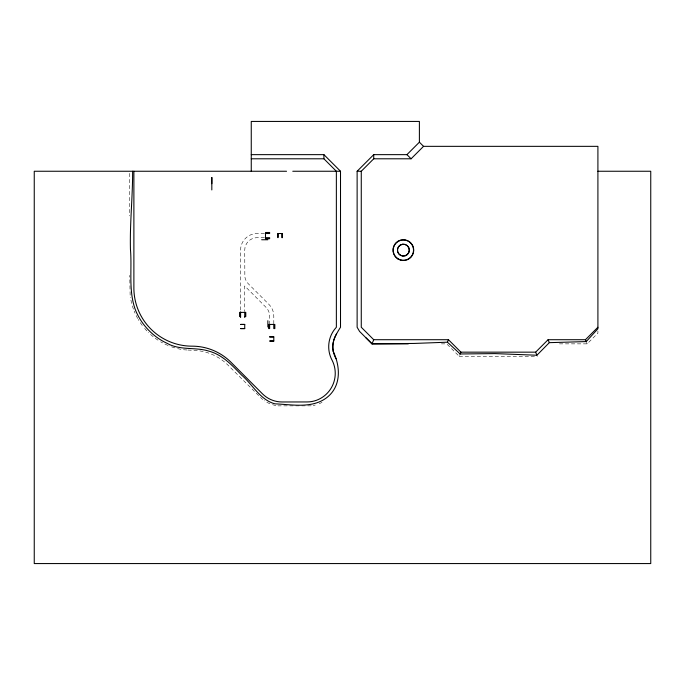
<?xml version="1.0" encoding="UTF-8"?>
<svg xmlns="http://www.w3.org/2000/svg" width="685" height="685" viewBox="0 0 685 685"><rect width="100%" height="100%" fill="white"/><g stroke="black" fill="none" stroke-linecap="round" stroke-linejoin="round"><path stroke-width="0.51" stroke-dasharray="3.42 2.57" d="M441.397 343.861L446.731 343.861L459.19 356.311L460.157 353.974M559.414 343.861L587.173 343.861L597.911 333.124L597.911 330.992M311.17 405.837L277.93 405.862M264.453 233.517L257.192 233.517A16.603 16.603 0 0 0 240.581 250.119L240.581 310.862M264.453 237.669L257.192 237.669A12.458 12.458 0 0 0 244.733 250.119L244.845 276.654A12.458 12.458 0 0 0 248.381 283.838L268.931 304.388A16.603 16.603 0 0 1 273.794 316.127L273.794 324.433M459.19 356.311L537.357 356.311M186.902 349.984L183.897 349.778A62.403 62.403 0 0 1 176.807 348.417M187.904 350.044L195.679 350.446A50.836 50.836 0 0 1 227.497 364.651L262.663 399.543M586.548 342.337L587.173 343.861M130.141 295.149L129.739 275.396M269.642 324.433L269.642 316.127A12.458 12.458 0 0 0 265.994 307.325L244.742 285.97L244.742 310.93M129.739 173.373L129.739 215.886M174.821 347.877A62.403 62.403 0 0 1 168.964 345.874M168.013 345.48A62.403 62.403 0 0 1 160.632 341.798M158.004 340.171A62.403 62.403 0 0 1 148.371 332.422M146.924 330.949A62.403 62.403 0 0 1 144.175 327.867M142.257 325.443A62.403 62.403 0 0 1 138.259 319.433M137.745 318.542A62.403 62.403 0 0 1 134.183 311.101M133.447 309.183A62.403 62.403 0 0 1 130.407 297.196M275.867 405.529A31.921 31.921 0 0 1 270.849 404.09M269.881 403.713A31.921 31.921 0 0 1 264.359 400.759M322.036 402.343A31.878 31.878 0 0 1 319.21 403.679M315.263 405.023A31.878 31.878 0 0 1 313.225 405.494"/><path stroke-width="1.03" d="M211.819 189.933L211.819 177.475L211.819 183.708M244.733 328.586L240.581 328.586L244.733 328.586L244.742 324.433L240.589 324.433L244.742 324.442M273.794 341.044L269.642 341.036L273.794 341.036L273.794 336.892L269.642 336.892L273.794 336.892M277.956 233.517L277.947 237.669L277.947 233.517L282.1 233.525L282.1 237.678L282.1 233.525M132.633 171.25C132.685 197.323 129.782 223.327 130.45 249.408C132.162 269.736 128.181 291.048 135.647 310.519C141.641 324.904 153.046 336.917 167.243 343.39C180.215 350.729 195.542 346.807 209.233 351.225C222.608 354.899 232.172 365.413 241.514 374.986C252.628 384.465 259.966 399.843 274.933 403.842C291.596 404.518 310.913 408.594 325.598 398.49C341.413 387.427 340.736 367.091 333.193 351.328M251.258 171.25L251.258 121.433L419.391 121.433L419.391 142.189L406.941 154.647L373.727 154.647L357.125 171.25L357.125 327.25L359.556 331.403L372.006 343.861L373.727 339.709L448.452 339.709L460.911 352.158L535.636 352.158L548.094 339.709L585.452 339.709L597.911 327.25M365.918 337.765L372.024 343.827L414.117 343.442L447.425 342.192L448.452 339.709M447.425 342.192L460.157 353.974L460.911 352.158M251.258 154.647L323.911 154.647L340.513 171.25L340.513 327.25C336.018 334.314 331.283 342.312 333.158 351.08M460.157 353.974L495.067 353.606L536.912 355.232L549.31 342.654L586.232 341.584L597.911 328.766L597.911 146.342L423.544 146.342L411.094 158.792L373.727 158.792L361.269 171.25L361.269 327.25L373.727 339.709M251.258 158.792L323.911 158.792L336.361 171.25L336.361 327.25L334.451 329.536A28.633 28.633 0 0 0 332.208 360.464A28.761 28.761 0 0 1 320.871 398.233A27.725 27.725 0 0 1 307.008 401.949L282.092 401.975A27.76 27.76 0 0 1 262.466 393.849L230.391 361.671A54.988 54.988 0 0 0 192.125 346.165A58.242 58.242 0 0 1 133.883 286.981L133.883 171.25M286.544 171.25L34.25 171.25L34.25 563.567L650.75 563.567L650.75 171.25L597.911 171.25M292.769 171.25L340.513 171.25M357.125 171.25L361.269 171.25M265.497 233.517L269.642 233.517L269.642 232.48L265.497 232.48L265.497 238.705L269.642 238.705L269.642 237.669L265.497 237.669M261.636 239.75L267.861 239.75M240.589 316.547L239.553 316.547L239.553 312.394L245.778 312.394L245.778 316.547L244.742 316.547M372.006 343.861L408.303 343.861M419.391 142.189L423.544 146.342M406.941 154.647L411.094 158.792M335.992 358.752L334.759 356.174A24.48 24.48 0 0 1 336.352 334.143M585.452 339.709L586.232 341.584M548.094 339.709L549.31 342.654M535.636 352.158L536.912 355.232M373.727 154.647L373.727 158.792M323.911 154.647L323.911 158.792M273.794 324.433L273.794 328.586L274.831 328.586L274.831 324.433L268.606 324.433L268.606 328.586L269.642 328.586L269.642 324.433M267.861 320.708L267.861 326.933M244.742 311.966L244.742 317.532M240.581 311.915L240.589 317.532M400.434 255.222A5.882 5.882 0 0 0 409.253 250.128A5.882 5.882 0 0 0 400.434 245.033A5.985 5.985 0 0 0 400.382 255.308A5.985 5.985 0 0 0 409.356 250.128A5.985 5.985 0 0 0 400.382 244.947A5.882 5.882 0 0 0 400.434 255.222M398.285 258.939A10.172 10.172 0 0 0 413.543 250.128A10.172 10.172 0 0 0 398.285 241.317A10.172 10.172 0 0 0 398.285 258.939M398.182 259.118A10.378 10.378 0 0 0 413.749 250.128A10.378 10.378 0 0 0 398.182 241.137A10.378 10.378 0 0 0 398.182 259.118"/></g></svg>
